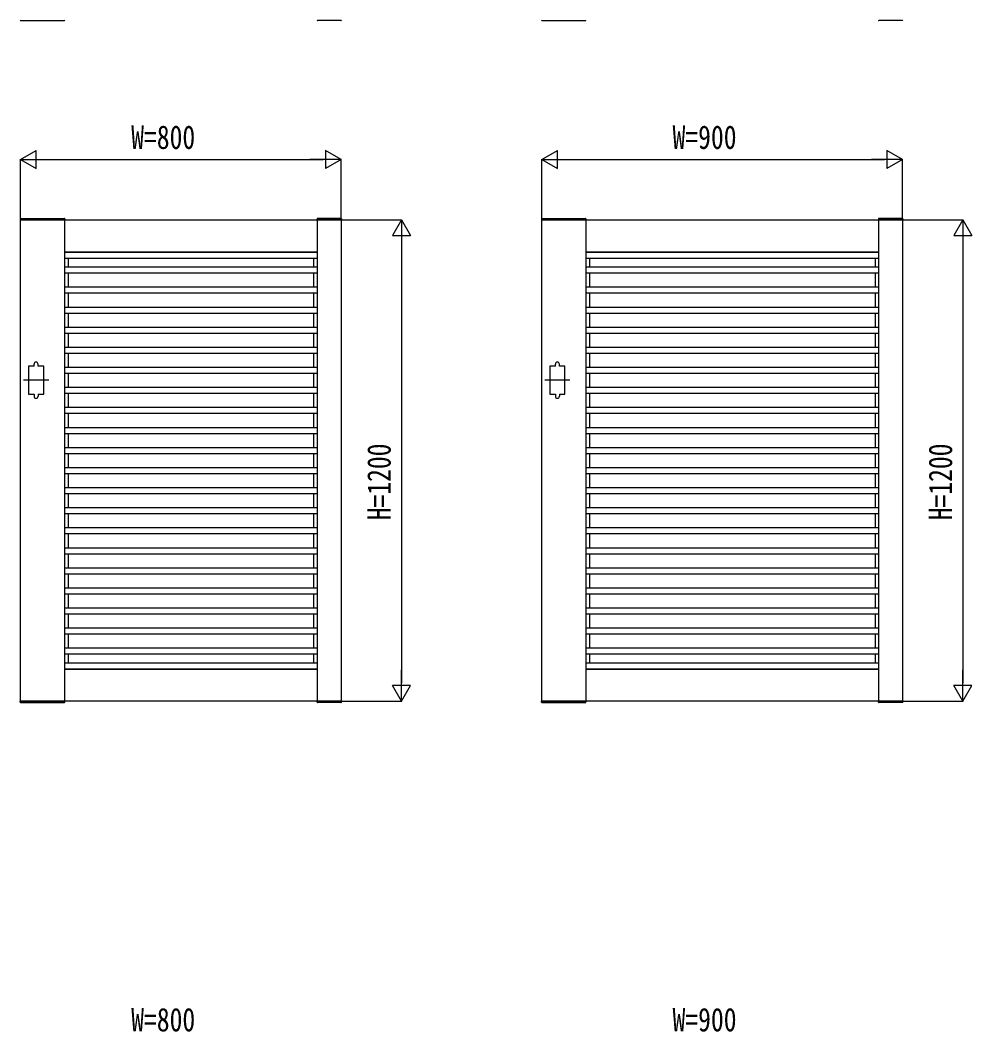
# Model space of a CAD drawing. Units: millimetres, scale not verified. Extents: x -8410 to 8410, y -5940 to 5940.
# Drawn here: x 490 to 2863, y -74 to 2447 of the extents above; entities that cross this region are included whole.
import ezdxf
from ezdxf.enums import TextEntityAlignment as Align

# ---------------------------------------------------------------- set-up
doc = ezdxf.new("R2010")
doc.units = ezdxf.units.MM
doc.header["$LTSCALE"] = 30
doc.layers.add('0-2_YKK_A1', color=4, linetype='Continuous')
doc.layers.add('0-3_YKK_D', color=6, linetype='Continuous')
doc.styles.add('ＭＳ ゴシック', font='')
doc.styles.get('ＭＳ ゴシック').set_extended_font_data('MS Gothic')

msp = doc.modelspace()

# ---------------------------------------------------------------- linework, layer by layer
at = {"layer": '0-2_YKK_A1'}
for p, q in [((490.67, 2446.5), (599.41, 2446.5)), ((1289.41, 2446.5), (1230.67, 2446.5)), ((1790.67, 2446.5), (1899.41, 2446.5)), ((2689.41, 2446.5), (2630.67, 2446.5)), ((489.67, 1952.55), (489.54, 1950)), ((489.54, 1950), (600.54, 1950)), ((490.67, 1953.5), (599.41, 1953.5)), ((600.04, 1950), (600.04, 750)), ((600.41, 1952.55), (600.54, 1950)), ((1229.67, 1952.55), (1229.54, 1950)), ((1290.54, 1950), (1229.54, 1950)), ((1230.04, 1950), (1230.04, 750)), ((1289.41, 1953.5), (1230.67, 1953.5)), ((1290.41, 1952.55), (1290.54, 1950)), ((1789.67, 1952.55), (1789.54, 1950)), ((1789.54, 1950), (1900.54, 1950)), ((1790.67, 1953.5), (1899.41, 1953.5)), ((1900.04, 1950), (1900.04, 750)), ((1900.41, 1952.55), (1900.54, 1950)), ((2629.67, 1952.55), (2629.54, 1950)), ((2690.54, 1950), (2629.54, 1950)), ((2630.04, 1950), (2630.04, 750)), ((2689.41, 1953.5), (2630.67, 1953.5)), ((2690.41, 1952.55), (2690.54, 1950)), ((600.04, 1870), (1230.04, 1870)), ((600.04, 1869.2), (1230.04, 1869.2)), ((608.84, 1870), (608.84, 1869.2)), ((1221.24, 1870), (1221.24, 1869.2)), ((1900.04, 1870), (2630.04, 1870)), ((1900.04, 1869.2), (2630.04, 1869.2)), ((1908.84, 1870), (1908.84, 1869.2)), ((2621.24, 1870), (2621.24, 1869.2)), ((600.04, 1854.2), (1230.04, 1854.2)), ((608.84, 1854.2), (608.84, 1832.5)), ((1221.24, 1854.2), (1221.24, 1832.5)), ((1900.04, 1854.2), (2630.04, 1854.2)), ((1908.84, 1854.2), (1908.84, 1832.5)), ((2621.24, 1854.2), (2621.24, 1832.5)), ((600.04, 1832.5), (1230.04, 1832.5)), ((600.04, 1817.5), (1230.04, 1817.5)), ((608.84, 1817.5), (608.84, 1782.5)), ((1221.24, 1817.5), (1221.24, 1782.5)), ((1900.04, 1832.5), (2630.04, 1832.5)), ((1900.04, 1817.5), (2630.04, 1817.5)), ((1908.84, 1817.5), (1908.84, 1782.5)), ((2621.24, 1817.5), (2621.24, 1782.5)), ((600.04, 1782.5), (1230.04, 1782.5)), ((600.04, 1767.5), (1230.04, 1767.5)), ((608.84, 1767.5), (608.84, 1732.5)), ((1221.24, 1767.5), (1221.24, 1732.5)), ((1900.04, 1782.5), (2630.04, 1782.5)), ((1900.04, 1767.5), (2630.04, 1767.5)), ((1908.84, 1767.5), (1908.84, 1732.5)), ((2621.24, 1767.5), (2621.24, 1732.5)), ((600.04, 1732.5), (1230.04, 1732.5)), ((600.04, 1717.5), (1230.04, 1717.5)), ((608.84, 1717.5), (608.84, 1682.5)), ((1221.24, 1717.5), (1221.24, 1682.5)), ((1900.04, 1732.5), (2630.04, 1732.5)), ((1900.04, 1717.5), (2630.04, 1717.5)), ((1908.84, 1717.5), (1908.84, 1682.5)), ((2621.24, 1717.5), (2621.24, 1682.5)), ((600.04, 1682.5), (1230.04, 1682.5)), ((600.04, 1667.5), (1230.04, 1667.5)), ((608.84, 1667.5), (608.84, 1632.5)), ((1221.24, 1667.5), (1221.24, 1632.5)), ((1900.04, 1682.5), (2630.04, 1682.5)), ((1900.04, 1667.5), (2630.04, 1667.5)), ((1908.84, 1667.5), (1908.84, 1632.5)), ((2621.24, 1667.5), (2621.24, 1632.5)), ((600.04, 1632.5), (1230.04, 1632.5)), ((600.04, 1617.5), (1230.04, 1617.5)), ((608.84, 1617.5), (608.84, 1582.5)), ((1221.24, 1617.5), (1221.24, 1582.5)), ((1900.04, 1632.5), (2630.04, 1632.5)), ((1900.04, 1617.5), (2630.04, 1617.5)), ((1908.84, 1617.5), (1908.84, 1582.5)), ((2621.24, 1617.5), (2621.24, 1582.5)), ((524.04, 1585), (524.04, 1590)), ((534.04, 1585), (534.04, 1590)), ((1824.04, 1585), (1824.04, 1590)), ((1834.04, 1585), (1834.04, 1590)), ((600.04, 1582.5), (1230.04, 1582.5)), ((600.04, 1567.5), (1230.04, 1567.5)), ((608.84, 1567.5), (608.84, 1532.5)), ((1221.24, 1567.5), (1221.24, 1532.5)), ((1900.04, 1582.5), (2630.04, 1582.5)), ((1900.04, 1567.5), (2630.04, 1567.5)), ((1908.84, 1567.5), (1908.84, 1532.5)), ((2621.24, 1567.5), (2621.24, 1532.5)), ((560.54, 1550), (497.54, 1550)), ((1860.54, 1550), (1797.54, 1550)), ((524.04, 1515), (524.04, 1510)), ((534.04, 1515), (534.04, 1510)), ((600.04, 1532.5), (1230.04, 1532.5)), ((600.04, 1517.5), (1230.04, 1517.5)), ((608.84, 1517.5), (608.84, 1482.5)), ((1221.24, 1517.5), (1221.24, 1482.5)), ((1824.04, 1515), (1824.04, 1510)), ((1834.04, 1515), (1834.04, 1510)), ((1900.04, 1532.5), (2630.04, 1532.5)), ((1900.04, 1517.5), (2630.04, 1517.5)), ((1908.84, 1517.5), (1908.84, 1482.5)), ((2621.24, 1517.5), (2621.24, 1482.5)), ((600.04, 1482.5), (1230.04, 1482.5)), ((600.04, 1467.5), (1230.04, 1467.5)), ((608.84, 1467.5), (608.84, 1432.5)), ((1221.24, 1467.5), (1221.24, 1432.5)), ((1900.04, 1482.5), (2630.04, 1482.5)), ((1900.04, 1467.5), (2630.04, 1467.5)), ((1908.84, 1467.5), (1908.84, 1432.5)), ((2621.24, 1467.5), (2621.24, 1432.5)), ((600.04, 1432.5), (1230.04, 1432.5)), ((600.04, 1417.5), (1230.04, 1417.5)), ((608.84, 1417.5), (608.84, 1382.5)), ((1221.24, 1417.5), (1221.24, 1382.5)), ((1900.04, 1432.5), (2630.04, 1432.5)), ((1900.04, 1417.5), (2630.04, 1417.5)), ((1908.84, 1417.5), (1908.84, 1382.5)), ((2621.24, 1417.5), (2621.24, 1382.5)), ((600.04, 1382.5), (1230.04, 1382.5)), ((600.04, 1367.5), (1230.04, 1367.5)), ((608.84, 1367.5), (608.84, 1332.5)), ((1221.24, 1367.5), (1221.24, 1332.5)), ((1900.04, 1382.5), (2630.04, 1382.5)), ((1900.04, 1367.5), (2630.04, 1367.5)), ((1908.84, 1367.5), (1908.84, 1332.5)), ((2621.24, 1367.5), (2621.24, 1332.5)), ((600.04, 1332.5), (1230.04, 1332.5)), ((600.04, 1317.5), (1230.04, 1317.5)), ((608.84, 1317.5), (608.84, 1282.5)), ((1221.24, 1317.5), (1221.24, 1282.5)), ((1900.04, 1332.5), (2630.04, 1332.5)), ((1900.04, 1317.5), (2630.04, 1317.5)), ((1908.84, 1317.5), (1908.84, 1282.5)), ((2621.24, 1317.5), (2621.24, 1282.5)), ((600.04, 1282.5), (1230.04, 1282.5)), ((600.04, 1267.5), (1230.04, 1267.5)), ((608.84, 1267.5), (608.84, 1232.5)), ((1221.24, 1267.5), (1221.24, 1232.5)), ((1900.04, 1282.5), (2630.04, 1282.5)), ((1900.04, 1267.5), (2630.04, 1267.5)), ((1908.84, 1267.5), (1908.84, 1232.5)), ((2621.24, 1267.5), (2621.24, 1232.5)), ((600.04, 1232.5), (1230.04, 1232.5)), ((600.04, 1217.5), (1230.04, 1217.5)), ((608.84, 1217.5), (608.84, 1182.5)), ((1221.24, 1217.5), (1221.24, 1182.5)), ((1900.04, 1232.5), (2630.04, 1232.5)), ((1900.04, 1217.5), (2630.04, 1217.5)), ((1908.84, 1217.5), (1908.84, 1182.5)), ((2621.24, 1217.5), (2621.24, 1182.5)), ((600.04, 1182.5), (1230.04, 1182.5)), ((600.04, 1167.5), (1230.04, 1167.5)), ((608.84, 1167.5), (608.84, 1132.5)), ((1221.24, 1167.5), (1221.24, 1132.5)), ((1900.04, 1182.5), (2630.04, 1182.5)), ((1900.04, 1167.5), (2630.04, 1167.5)), ((1908.84, 1167.5), (1908.84, 1132.5)), ((2621.24, 1167.5), (2621.24, 1132.5)), ((600.04, 1132.5), (1230.04, 1132.5)), ((600.04, 1117.5), (1230.04, 1117.5)), ((608.84, 1117.5), (608.84, 1082.5)), ((1221.24, 1117.5), (1221.24, 1082.5)), ((1900.04, 1132.5), (2630.04, 1132.5)), ((1900.04, 1117.5), (2630.04, 1117.5)), ((1908.84, 1117.5), (1908.84, 1082.5)), ((2621.24, 1117.5), (2621.24, 1082.5)), ((600.04, 1082.5), (1230.04, 1082.5)), ((600.04, 1067.5), (1230.04, 1067.5)), ((608.84, 1067.5), (608.84, 1032.5)), ((1221.24, 1067.5), (1221.24, 1032.5)), ((1900.04, 1082.5), (2630.04, 1082.5)), ((1900.04, 1067.5), (2630.04, 1067.5)), ((1908.84, 1067.5), (1908.84, 1032.5)), ((2621.24, 1067.5), (2621.24, 1032.5)), ((600.04, 1032.5), (1230.04, 1032.5)), ((600.04, 1017.5), (1230.04, 1017.5)), ((608.84, 1017.5), (608.84, 982.5)), ((1221.24, 1017.5), (1221.24, 982.5)), ((1900.04, 1032.5), (2630.04, 1032.5)), ((1900.04, 1017.5), (2630.04, 1017.5)), ((1908.84, 1017.5), (1908.84, 982.5)), ((2621.24, 1017.5), (2621.24, 982.5)), ((600.04, 982.5), (1230.04, 982.5)), ((600.04, 967.5), (1230.04, 967.5)), ((608.84, 967.5), (608.84, 932.5)), ((1221.24, 967.5), (1221.24, 932.5)), ((1900.04, 982.5), (2630.04, 982.5)), ((1900.04, 967.5), (2630.04, 967.5)), ((1908.84, 967.5), (1908.84, 932.5)), ((2621.24, 967.5), (2621.24, 932.5)), ((600.04, 932.5), (1230.04, 932.5)), ((600.04, 917.5), (1230.04, 917.5)), ((608.84, 917.5), (608.84, 882.5)), ((1221.24, 917.5), (1221.24, 882.5)), ((1900.04, 932.5), (2630.04, 932.5)), ((1900.04, 917.5), (2630.04, 917.5)), ((1908.84, 917.5), (1908.84, 882.5)), ((2621.24, 917.5), (2621.24, 882.5)), ((600.04, 882.5), (1230.04, 882.5)), ((600.04, 867.5), (1230.04, 867.5)), ((608.84, 867.5), (608.84, 845.8)), ((1221.24, 867.5), (1221.24, 845.8)), ((1900.04, 882.5), (2630.04, 882.5)), ((1900.04, 867.5), (2630.04, 867.5)), ((1908.84, 867.5), (1908.84, 845.8)), ((2621.24, 867.5), (2621.24, 845.8)), ((600.04, 845.8), (1230.04, 845.8)), ((1900.04, 845.8), (2630.04, 845.8)), ((600.04, 830.8), (1230.04, 830.8)), ((600.04, 830), (1230.04, 830)), ((608.84, 830.8), (608.84, 830)), ((1221.24, 830.8), (1221.24, 830)), ((1900.04, 830.8), (2630.04, 830.8)), ((1900.04, 830), (2630.04, 830)), ((1908.84, 830.8), (1908.84, 830)), ((2621.24, 830.8), (2621.24, 830)), ((489.54, 750), (600.54, 750)), ((489.67, 747.45), (489.54, 750)), ((490.67, 746.5), (599.41, 746.5)), ((600.41, 747.45), (600.54, 750)), ((1290.54, 750), (1229.54, 750)), ((1229.67, 747.45), (1229.54, 750)), ((1289.41, 746.5), (1230.67, 746.5)), ((1290.41, 747.45), (1290.54, 750)), ((1789.54, 750), (1900.54, 750)), ((1789.67, 747.45), (1789.54, 750)), ((1790.67, 746.5), (1899.41, 746.5)), ((1900.41, 747.45), (1900.54, 750)), ((2690.54, 750), (2629.54, 750)), ((2629.67, 747.45), (2629.54, 750)), ((2689.41, 746.5), (2630.67, 746.5)), ((2690.41, 747.45), (2690.54, 750))]:
    msp.add_line(p, q, dxfattribs=at)
for points in [[(490.04, 1950), (1290.04, 1950), (1290.04, 750), (490.04, 750)], [(1790.04, 1950), (2690.04, 1950), (2690.04, 750), (1790.04, 750)]]:
    msp.add_lwpolyline(points, close=True, dxfattribs=at)
for points in [[(524.04, 1585), (510.04, 1585), (510.04, 1515), (524.04, 1515)], [(534.04, 1515), (548.04, 1515), (548.04, 1585), (534.04, 1585)], [(1824.04, 1585), (1810.04, 1585), (1810.04, 1515), (1824.04, 1515)], [(1834.04, 1515), (1848.04, 1515), (1848.04, 1585), (1834.04, 1585)]]:
    msp.add_lwpolyline(points, dxfattribs=at)
for centre, radius, start, end in [((490.67, 2447.5), 1, 183, 270), ((599.41, 2447.5), 1, 270, 357), ((1230.67, 2447.5), 1, 183, 270), ((1289.41, 2447.5), 1, 270, 357), ((1790.67, 2447.5), 1, 183, 270), ((1899.41, 2447.5), 1, 270, 357), ((2630.67, 2447.5), 1, 183, 270), ((2689.41, 2447.5), 1, 270, 357), ((490.67, 1952.5), 1, 90, 177), ((599.41, 1952.5), 1, 3, 90), ((1230.67, 1952.5), 1, 90, 177), ((1289.41, 1952.5), 1, 3, 90), ((1790.67, 1952.5), 1, 90, 177), ((1899.41, 1952.5), 1, 3, 90), ((2630.67, 1952.5), 1, 90, 177), ((2689.41, 1952.5), 1, 3, 90), ((529.04, 1590), 5, 0, 180), ((1829.04, 1590), 5, 0, 180), ((529.04, 1510), 5, 180, 0), ((1829.04, 1510), 5, 180, 0), ((490.67, 747.5), 1, 183, 270), ((599.41, 747.5), 1, 270, 357), ((1230.67, 747.5), 1, 183, 270), ((1289.41, 747.5), 1, 270, 357), ((1790.67, 747.5), 1, 183, 270), ((1899.41, 747.5), 1, 270, 357), ((2630.67, 747.5), 1, 183, 270), ((2689.41, 747.5), 1, 270, 357)]:
    msp.add_arc(centre, radius, start, end, dxfattribs=at)
at = {"layer": '0-3_YKK_D'}
for p, q in [((490.04, 2100), (529.01, 2122.5)), ((529.01, 2077.5), (529.01, 2122.5)), ((1290.04, 2100), (1251.07, 2122.5)), ((1251.07, 2122.5), (1251.07, 2077.5)), ((1790.04, 2100), (1829.01, 2122.5)), ((1829.01, 2077.5), (1829.01, 2122.5)), ((2690.04, 2100), (2651.07, 2122.5)), ((2651.07, 2122.5), (2651.07, 2077.5)), ((490.04, 1952), (490.04, 2101)), ((490.04, 2100), (529.01, 2077.5)), ((490.04, 2100), (567.98, 2100)), ((535.04, 2100), (1245.04, 2100)), ((1290.04, 2100), (1212.1, 2100)), ((1290.04, 2100), (1251.07, 2077.5)), ((1290.04, 1952), (1290.04, 2101)), ((1790.04, 1952), (1790.04, 2101)), ((1790.04, 2100), (1829.01, 2077.5)), ((1790.04, 2100), (1867.98, 2100)), ((1835.04, 2100), (2645.04, 2100)), ((2690.04, 2100), (2612.1, 2100)), ((2690.04, 2100), (2651.07, 2077.5)), ((2690.04, 1952), (2690.04, 2101)), ((1292.04, 1950), (1441.04, 1950)), ((1440.04, 1950), (1417.54, 1911.03)), ((1440.04, 1950), (1462.54, 1911.03)), ((1440.04, 1950), (1440.04, 1872.06)), ((2692.04, 1950), (2841.04, 1950)), ((2840.04, 1950), (2817.54, 1911.03)), ((2840.04, 1950), (2862.54, 1911.03)), ((2840.04, 1950), (2840.04, 1872.06)), ((1417.54, 1911.03), (1462.54, 1911.03)), ((1440.04, 1905), (1440.04, 795)), ((2817.54, 1911.03), (2862.54, 1911.03)), ((2840.04, 1905), (2840.04, 795)), ((1440.04, 750), (1440.04, 827.94)), ((2840.04, 750), (2840.04, 827.94)), ((1440.04, 750), (1417.54, 788.97)), ((1462.54, 788.97), (1417.54, 788.97)), ((1440.04, 750), (1462.54, 788.97)), ((2840.04, 750), (2817.54, 788.97)), ((2862.54, 788.97), (2817.54, 788.97)), ((2840.04, 750), (2862.54, 788.97)), ((1292.04, 750), (1441.04, 750)), ((2692.04, 750), (2841.04, 750))]:
    msp.add_line(p, q, dxfattribs=at)

# ---------------------------------------------------------------- texts
at = {"layer": '0-3_YKK_D', "style": 'ＭＳ ゴシック', "width": 0.8}
for s, p in [('W=800', (766.31, 2109)), ('W=900', (2116.31, 2109)), ('W=800', (766.31, -91)), ('W=900', (2116.31, -91))]:
    msp.add_text(s, height=58.65, dxfattribs=at).set_placement(p, align=Align.BOTTOM_LEFT)
for p in [(1431.04, 1200.67), (2831.04, 1200.67)]:
    msp.add_text('H=1200', height=58.65, rotation=90, dxfattribs=at).set_placement(p, align=Align.BOTTOM_LEFT)

doc.saveas('drawing.dxf')
